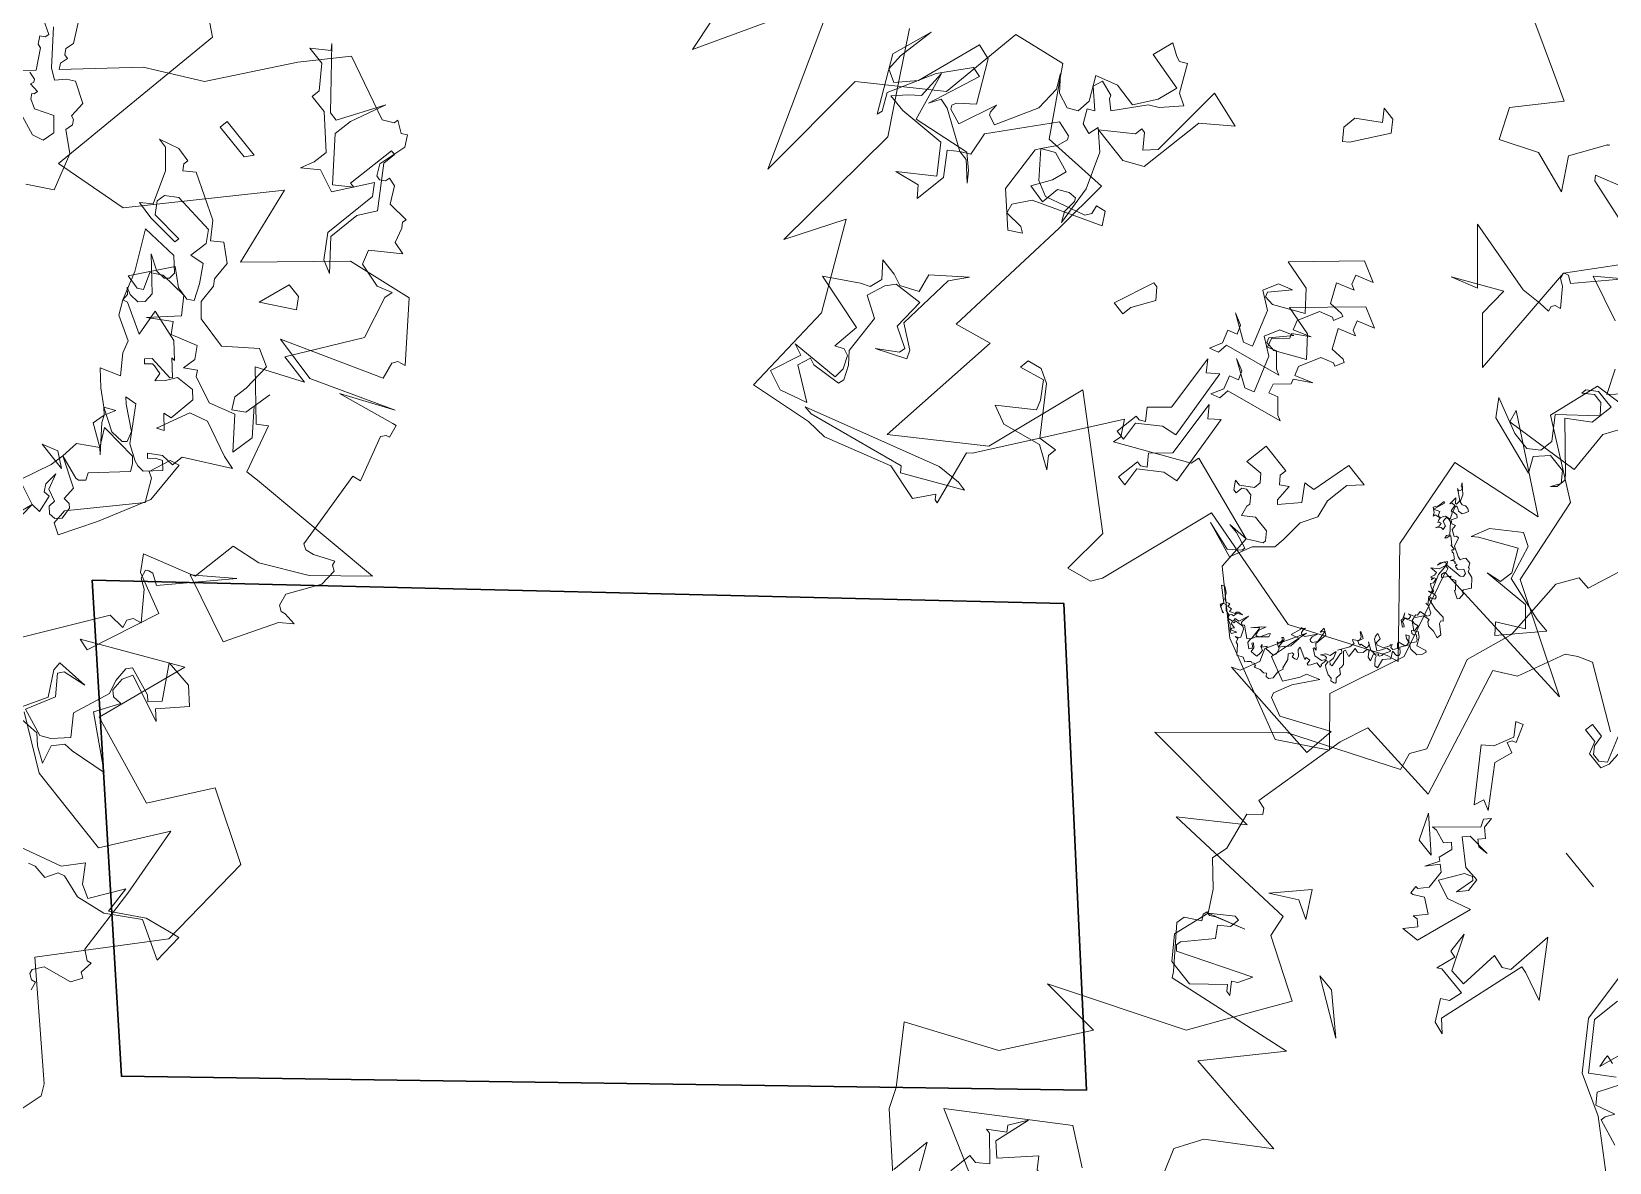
# Model space of a CAD drawing. Header units: metres. Extents: x -71 to 881, y -503 to 661.
# Drawn here: x 299.7 to 306.27, y -215.57 to -210.86 of the extents above; entities that cross this region are included whole.
import ezdxf

# ---------------------------------------------------------------- set-up
doc = ezdxf.new("R2010")
doc.units = ezdxf.units.M
doc.layers.add('ARBRE', color=100, linetype='Continuous', lineweight=13, true_color=0x00ff3f)
doc.layers.add('Parede', color=6, linetype='Continuous', lineweight=30)

# ---------------------------------------------------------------- blocks, each defined once
blk = doc.blocks.new('WMF2', base_point=(0, 0.01))
at = {"color": 251, "lineweight": 0, "true_color": 0x636466}
for points in [[(81.23, -212.64), (86.45, -202.37), (92.4, -197.64), (98.49, -189.57), (98.99, -190.16), (98.92, -191.16), (99.46, -191.2), (99.98, -191.79), (99.88, -192.88), (107.36, -202.17)], [(202.85, -164.87), (210.8, -168.41), (212.43, -167.44), (213.62, -166.42), (215.13, -160.27), (217.5, -158.38), (210.72, -142.97), (221.5, -142.28), (222.26, -138.6), (222.84, -126.51), (221.75, -126.41), (221.24, -125.83), (222.46, -124.38), (220.76, -119.93), (220.93, -117.85), (217.92, -115.52), (216.01, -113.25), (211.75, -115.52), (215.09, -113.71), (215.69, -113.21), (216.23, -113.25), (216.29, -112.71), (215.78, -112.1), (217.44, -110.7), (217.53, -109.6), (213.13, -105.6), (212.64, -105.02), (197.13, -110.25), (202.88, -101.16), (188.84, -101.73), (195.03, -95.86), (196.4, -92.3), (193.55, -87.25)], [(201.48, -82.18), (206.17, -84.52), (217.5, -73.62), (205.76, -70.03)], [(160.89, -29.58), (158.19, -21.39), (152.68, -38.14)], [(143.85, -43.43), (139.57, -38.33), (135.29, -33.25), (133.39, -15.7), (130.63, -23.1), (123.64, -13.73), (121.99, -1.9), (114.39, -4.34), (111.72, -4.67), (103.98, -8.76), (99.27, -8.35), (97.95, -10.89), (97.46, -10.41), (97.02, -10.37), (99.54, -16.88), (99.06, -17.38), (95.41, -24.9), (90.83, -34.32), (89.42, -32.65), (89.51, -31.56), (81.64, -37.29), (81.55, -38.39), (70.38, -36.78), (69.61, -32.48), (62.22, -27.79), (49.27, -24.43), (44.16, -28.75), (49.49, -33.04), (47.38, -42.86), (52.22, -53.02), (31.88, -54.47), (45.91, -59.56), (49.4, -70.11), (59.14, -74.81), (58.34, -81.44), (49.36, -83.76)], [(3.27, -107.44), (3.01, -110.61), (3.9, -111.79), (16.57, -120.44), (8.22, -134.47), (9.81, -146.85), (18.98, -150.2), (22.71, -142.59), (34.39, -144.58), (32.65, -156.43), (43.16, -148.65), (41.63, -148.52), (39.67, -158.01), (44.92, -159.4), (46.44, -161.06), (40.43, -164.26), (40.42, -170.12), (36.91, -171.27), (31.95, -175.08), (27.13, -180.99), (44.83, -177.37), (46.41, -176.96), (49.12, -182.48), (50.2, -181.46), (55.69, -185.68), (50.55, -189.17), (54.41, -189.22), (50.23, -198.2), (52.48, -203.12), (52.39, -204.21), (54.12, -203.26), (57.28, -203.53), (58.15, -205.15), (55.25, -208.11), (56.89, -208.24), (57.74, -209.97), (58.25, -210.45), (58.2, -211), (60.88, -210.67), (62.28, -212.43), (63.37, -212.54), (63.42, -211.98), (64, -211.48), (64.56, -211.53), (65.45, -212.71), (65.14, -216.33), (66.13, -217.51), (66.73, -217.02), (68.24, -217.69), (68.28, -217.15), (69.45, -216.26), (77.76, -218.17), (81.23, -212.64), (81.23, -212.64)], [(100.3, -13.3), (97.37, -13.9), (96.16, -13.9), (102.61, -9.16), (103.21, -9.75), (114.9, -5.14), (116, -5.14), (100.3, -13.3), (100.3, -13.3)], [(122.03, -4.59), (121.2, -8.62), (122.72, -8.94), (116.58, -10.22), (116.74, -11.56), (117.68, -13), (118.53, -13.17), (119.53, -12.5), (119.62, -15.95), (127.05, -16.59), (123.52, -19.64), (122.5, -20.31), (122.25, -21.93), (124.05, -23.52), (121.84, -23.52), (120.32, -23.2), (118.31, -24.55), (119.17, -26.74), (115.88, -30.39), (117.14, -28.09), (116.53, -20.76), (113.49, -19.25), (112.89, -18.34), (116.25, -16.14), (114.07, -18.14), (114, -18.92), (116.7, -19.9), (117.23, -23.8), (120.73, -22.94), (121.42, -21.76), (121.9, -19.39), (119.14, -18.3), (118.02, -13.51), (116.67, -12.35), (115.65, -10.82), (115.72, -10.05), (119.34, -9.11), (120.19, -9.29), (120.53, -7.61), (116.29, -5.59), (119.5, -4.04), (122.03, -4.59), (122.03, -4.59)], [(216.23, -183.49), (218.11, -173.58), (219.76, -173.52), (220.92, -170.8), (219.49, -162.84), (220.49, -156.77), (215.08, -146.26), (215.94, -144.26), (215.12, -142.21), (227.2, -134.24), (237.13, -121.84), (221.43, -123.58), (227.53, -117.47), (210.08, -120.09), (209.21, -117.47), (201.41, -114.58), (204.04, -108.47), (206.64, -102.36), (221.47, -92.77), (213.62, -93.64), (218.84, -83.17), (228.67, -76.4), (223.08, -70.7), (221.59, -68.47), (214.46, -63.39)], [(151.66, -37.02), (141.23, -19.49), (142.97, -34.33), (135.13, -42.17), (135.3, -53.01), (129.01, -55.27), (122.91, -48.29), (114.53, -49.68), (113.77, -42.55), (112.45, -25.61), (108.09, -27.35), (107.21, -10.78), (98.49, -19.49), (96.74, -32.59), (81.64, -23.67), (81.04, -17.76), (78.09, -18.94), (77.45, -20.28), (75.41, -35.48), (59.11, -34.32), (48.77, -41.31), (47.36, -41.88), (58.37, -50.92), (61.87, -62.25), (50.47, -66), (62.16, -71.92), (61.59, -70.48), (52.23, -72.98), (53.36, -78.3), (52.54, -80.39)], [(13.76, -117.64), (14.16, -118.66), (14.68, -118.45), (15.39, -118.76), (15.6, -119.27), (14.94, -120.61), (11.56, -121.96), (10.97, -123.39), (11.67, -123.68), (11.74, -125.32), (12.27, -125.11), (13.58, -125.77), (15.6, -134.05), (18.21, -142.77), (22.11, -134.68), (33.61, -134.71), (40.51, -137.9)], [(48.13, -142.44), (43.19, -153.31), (41.06, -153.59), (41.43, -154.51), (41.13, -155.22), (40.11, -155.63), (43.05, -158.46), (44.35, -159.02), (44.76, -160.04), (44.45, -160.3), (43.92, -160.51), (42.49, -159.91), (37.1, -168.03), (40.97, -163.9), (32.15, -161.95), (29.82, -168.64), (28.52, -170), (30.14, -169.93), (30.65, -169.72), (31.37, -170.03), (31.94, -171.46), (30.17, -175.61), (30.45, -177.74), (31.15, -178.04), (31.35, -178.56), (33.6, -177.07), (34.61, -176.66), (35.32, -176.96), (38.04, -186.65), (37.02, -187.05), (39.7, -192.27), (39.35, -192.88), (38.94, -193.04), (39.56, -194.57), (39.97, -194.4), (46.81, -191.62), (41.05, -195.63), (50.47, -189.97), (56.38, -190.15), (44.99, -196.88), (45.76, -198.84), (45.47, -199.54), (44.55, -199.92), (50.64, -205.39), (58.51, -202.62), (66.66, -192.17), (70.16, -201.76), (80.62, -185.19), (89.7, -182.43), (90.01, -206.45), (97.85, -210.62)], [(95.41, -24.9), (93.1, -25.5), (93.1, -24.4), (91.88, -23.19), (94.81, -24.4), (99.43, -22.59), (101.87, -23.19), (98.33, -26.72), (98.94, -27.82), (100.65, -29.64), (103.57, -28.43), (103.57, -29.64), (101.87, -30.26), (100.05, -29.64), (95.41, -24.9), (95.41, -24.9)], [(57.77, -28.84), (58.63, -30.3), (56.93, -35.37), (57.37, -30.33), (54.22, -29.5), (53.25, -31.47), (53.04, -32.3), (51.55, -33.16), (53.17, -30.11), (53.78, -27.79), (53.47, -27.25), (51.12, -26.63), (45.81, -30.31), (45.66, -26.44), (59.37, -25.77), (58.42, -26.33), (57.77, -28.84), (57.77, -28.84)], [(57.77, -59.77), (57.34, -59.74), (56.99, -59.99), (56.55, -59.99), (56.22, -59.81), (56.35, -59.33), (56.48, -59.08), (57.01, -58.91), (57.45, -59.12), (57.71, -59.07), (57.42, -58.35), (56.8, -58.47), (56.47, -58.28), (56.73, -57.56), (56.31, -57.33), (55.87, -57.53), (55.75, -56.92), (54.93, -56.6), (54.8, -56.85), (54.47, -56.9), (54, -55.88), (52.71, -55.43), (52.29, -55.4), (52.19, -55.8), (52.04, -56.06), (51.25, -56.07), (50.96, -55.61), (50.83, -55.62), (50.67, -55.53), (50.58, -55.28), (49.76, -55.18), (48.77, -54.33), (49.22, -53.47), (49.17, -53.21), (48.84, -53.17), (48.7, -52.42), (48.83, -52.17), (49.57, -52.45), (49.82, -52.58), (49.78, -52.67), (50.67, -53.46), (51.2, -53.08), (51.37, -53.18), (51.41, -53.31), (52.03, -52.33), (52.28, -52.54), (52.29, -52.9), (52.25, -52.99), (52.13, -53.02), (52.29, -53.33), (52.38, -53.6), (52.8, -53.6), (52.54, -52.26), (51.6, -50.66), (51.34, -50.52), (51.27, -50.28), (50.74, -50.44), (50.57, -50.33), (50.48, -50.06), (50.84, -49.82), (50.98, -49.78), (50.89, -49.52), (49.55, -49.37), (48.16, -49.5), (47.78, -49.18), (48, -48.98), (47.85, -48.67), (46.68, -47.94), (46.65, -47.37), (47.56, -47.53), (48.39, -47.43), (48.9, -47.71), (48.98, -47.97), (49.76, -47.72), (50.3, -46.68), (50.19, -46.3), (49.75, -46.27), (49.22, -46.45), (49.02, -45.79), (48.86, -45.72), (48.68, -46.06), (48.07, -45.73), (47.44, -44.86), (46.32, -45.35), (46.14, -45.25), (46.23, -44.64), (46.6, -44.17), (47.56, -44.03), (48.1, -44.22), (48.58, -43.15), (48.01, -42.73), (47.85, -42.43), (48.07, -42.2), (48.76, -42.13), (48.17, -41.4), (48.71, -40.58), (48.32, -39.48), (48.7, -39.37), (49.37, -39.95), (49.47, -40.2), (49.63, -40.29), (49.94, -40.13), (49.49, -39.35), (50.01, -39.4), (50.51, -39.88), (50.54, -40.02), (50.86, -39.85), (50.83, -39.28), (51.31, -38.78), (51.84, -38.83), (51.55, -37.7), (51.59, -37.62), (52.39, -37.81), (52.44, -37.5), (51.18, -36.52), (51.08, -36.13), (51.12, -35.83), (50.51, -35.51), (50.45, -34.8), (50.07, -34.49), (50.03, -34.34), (50.2, -34.23), (50.61, -34.11), (50.82, -34.33), (51.37, -34.3), (52.2, -34.62), (52.47, -34.77), (52.63, -35.28), (52.87, -35.21), (52.86, -34.42), (52.76, -34.37), (52.7, -34.11), (53.34, -34.14), (53.62, -33.41), (53.77, -33.15), (53.9, -33.1), (53.97, -33.15), (54.13, -33.69), (54.66, -33.51), (54.57, -33.25), (56.09, -33.72), (56.03, -33.37), (55.31, -32.87), (55.2, -32.49), (55.39, -32.36), (55.77, -32.24), (55.88, -32.62), (56.15, -32.56), (56.36, -32.12), (55.85, -31.63), (55.46, -30.55), (55.3, -30.46), (55.43, -29.76), (55.24, -28.88), (55.5, -28.39), (55.87, -28.34), (56.16, -28.62), (56.42, -28.33), (56.99, -28.28), (57.65, -27.88), (57.72, -28.12), (58.03, -28.17), (58.25, -27.98), (58.41, -28.05), (58.73, -27.66), (58.86, -27.41), (59.43, -27.6), (60.1, -27.17), (61.07, -28.04), (61.37, -28.09), (61.58, -28.52), (61.97, -28.4), (61.62, -28.65), (61.49, -28.9), (62.03, -29.74), (62.37, -29.92), (63.43, -29.61), (63.34, -29.34), (63.61, -29.26), (63.52, -29), (62.86, -28.99), (63.01, -28.72), (62.94, -28.47), (62.26, -28.88), (62.57, -28.28), (62.89, -28.34), (63.48, -28.85), (64.34, -29.1), (64.6, -29.45), (65.11, -29.53), (65.65, -29.92), (65.93, -29.83), (66.02, -29.66), (65.89, -29.26), (65.11, -29.09), (65.26, -29.04), (66.15, -29.41), (66.02, -29.89), (67.84, -30.97), (67.51, -31.22), (66.81, -30.85), (66.26, -30.24), (65.89, -30.14), (65.56, -30.31), (65.43, -30.34), (65.4, -29.99), (64.88, -30.15), (64.76, -29.76), (64.15, -30.11), (64.22, -30.34), (64, -30.58), (63.48, -30.72), (64.02, -30.36), (64.06, -29.83), (64.32, -29.76), (64.47, -29.5), (64.37, -29.25), (64.12, -29.12), (63.68, -29.31), (63.59, -29.47), (63.68, -29.74), (63.15, -29.91), (62.91, -31.2), (62.89, -30.2), (62.83, -30.07), (62.59, -29.93), (62.37, -30.14), (60.91, -29.37), (60.7, -29.58), (60.56, -29.85), (60.92, -31.25), (60.95, -31.35), (61.49, -30.77), (61.62, -30.52), (60.95, -31.58), (60.73, -31.77), (60.58, -32.05), (60.79, -31.06), (60.63, -30.55), (60.45, -30.45), (60.1, -30.71), (59.75, -31.73), (59.62, -31.98), (59.42, -31.56), (60.41, -30.31), (60.57, -29.63), (60.56, -29.41), (60.48, -29.15), (59.78, -28.78), (59.61, -29.12), (59.81, -29.35), (60.09, -29.48), (59.99, -29.66), (59.52, -29.31), (59.36, -28.78), (58.88, -28.85), (58.48, -28.96), (58.53, -29.53), (58.63, -29.93), (59.11, -30.07), (59.2, -30.34), (58.98, -30.11), (58.66, -30.69), (58.5, -30.4), (57.42, -30.59), (57.23, -30.94), (57.5, -31.63), (57.97, -31.77), (58.34, -31.96), (58.03, -32.11), (58.06, -32.48), (58.09, -32.59), (58.37, -32.72), (58.26, -32.91), (58, -32.77), (57.77, -31.77), (57.68, -31.73), (57.33, -32.4), (57.28, -32.27), (56.9, -32.97), (56.98, -34.3), (57.97, -33.85), (57.74, -35.15), (57.85, -35.31), (57.61, -35.42), (57.47, -35.67), (57.52, -35.37), (57.39, -34.96), (57.14, -34.83), (56.74, -34.96), (56.01, -36.34), (56.16, -35.64), (56.04, -35.25), (55.87, -35.15), (55.61, -35.22), (55.28, -35.83), (55.72, -37.28), (56, -36.77), (56.07, -37.45), (55.3, -37.06), (55.27, -35.48), (54.61, -35.03), (54.96, -35), (55.02, -34.9), (54.16, -34.45), (53.24, -34.74), (53.05, -35.07), (52.92, -35.12), (53.11, -35.44), (53.43, -35.41), (53.84, -35.06), (53.53, -35.66), (53.04, -35.95), (52.98, -36.7), (52.93, -36.78), (52.55, -36.04), (52.54, -35.47), (52.19, -35.28), (51.91, -35.35), (52.44, -37.08), (52.39, -37.16), (52.45, -37.28), (52.71, -37.43), (52.87, -37.29), (53.01, -37.03), (52.38, -38.45), (52.36, -39.1), (52.67, -39.15), (52.85, -39.25), (52.39, -39.66), (52.26, -39.92), (52.49, -40.27), (53.02, -40.55), (52.98, -40.64), (52.41, -40.45), (52.16, -40.32), (52.31, -39.62), (51.9, -39.53), (51.76, -39.57), (51.81, -39.69), (51.02, -39.94), (51.02, -40.16), (51.11, -40.42), (51.46, -40.59), (50.47, -40.19), (49.85, -40.29), (49.72, -40.33), (49.57, -40.61), (49.49, -40.55), (49.46, -40.43), (49.28, -40.54), (49.15, -40.81), (49.22, -41.05), (48.9, -41.88), (48.95, -42.01), (49.46, -41.85), (49.82, -40.94), (49.95, -40.7), (51.24, -41.37), (51.43, -41.67), (51.53, -42.07), (50.86, -41.92), (50.77, -41.24), (50.48, -41.18), (49.74, -41.56), (49.46, -42.27), (49.5, -42.42), (49.41, -42.59), (49.24, -42.27), (48.89, -42.32), (48.63, -42.83), (49.09, -43.19), (49.12, -43.32), (49.21, -43.37), (48.38, -43.7), (48.25, -43.95), (48.36, -44.36), (48.89, -44.41), (49.31, -44.64), (48.96, -44.87), (48.46, -44.41), (48.27, -44.32), (47.88, -45.08), (47.97, -45.33), (48.55, -45.65), (48.68, -45.4), (48.96, -45.31), (49.3, -45.49), (49.06, -45.7), (50.1, -46.26), (50.9, -45.79), (50.93, -45.72), (50.82, -45.31), (50.42, -45.22), (50.17, -45.09), (50.28, -44.9), (51.03, -45.31), (51.03, -45.54), (51.44, -46.19), (51.18, -45.85), (51.02, -45.76), (50.63, -46.1), (50.58, -46.17), (50.67, -46.44), (50.83, -46.52), (51.09, -46.45), (50.35, -46.83), (50.42, -47.09), (50.26, -47.21), (50.42, -47.72), (49.49, -48.01), (49.31, -48.35), (49.49, -48.67), (50.03, -48.84), (50.3, -48.99), (50.77, -48.92), (50.44, -48.95), (51.22, -49.71), (51.11, -49.74), (51.31, -50.19), (51.71, -50.04), (51.65, -50.13), (51.4, -50.23), (51.47, -50.48), (52.03, -50.67), (52.29, -50.82), (52.12, -51.17), (52.29, -51.69), (52.54, -51.59), (52.57, -51.17), (52.63, -51.43), (52.9, -51.36), (52.76, -51.82), (52.87, -52.23), (53.49, -52.1), (53.75, -52.03), (53.04, -52.74), (52.85, -53.52), (52.92, -53.78), (53.01, -53.82), (53.28, -53.74), (53.5, -52.87), (53.5, -53.31), (53.09, -54.09), (52.87, -53.87), (52.85, -53.74), (50.74, -54.16), (50.47, -54.45), (50.6, -54.86), (51.14, -55.04), (51.55, -54.48), (51.91, -54.45), (52.09, -54.54), (52.03, -54.61), (52.09, -54.76), (52.39, -54.6), (52.42, -54.73), (52.51, -54.77), (52.77, -54.69), (52.92, -54.44), (52.77, -54.92), (53.44, -55.27), (53.59, -55.23), (53.84, -55.36), (53.75, -55.52), (53.79, -55.66), (54.35, -55.63), (54.31, -55.72), (54.95, -56.16), (55.21, -56.29), (55.34, -56.28), (55.36, -55.82), (55.49, -55.58), (55.61, -55.96), (55.42, -56.31), (56.6, -57.37), (57.04, -57.37), (57.3, -57.31), (57.27, -56.95), (57.18, -56.7), (56.58, -56.58), (56.42, -56.07), (56.77, -56.03), (57.04, -55.74), (57.17, -55.49), (57.04, -55.96), (57.15, -56.34), (57.42, -56.28), (57.5, -56.1), (57.66, -56.41), (57.75, -56.66), (58.41, -56.45), (58.45, -56.16), (58.7, -56.5), (59.31, -56.82), (58.99, -57.43), (58.98, -58.29), (58.79, -58.19), (59.04, -56.9), (58.99, -56.77), (58.39, -57.11), (58.15, -56.74), (57.97, -56.66), (57.71, -56.74), (57.66, -57.05), (57.53, -57.31), (56.88, -57.52), (57.28, -58.16), (57.46, -58.26), (57.59, -58.22), (57.82, -59.01), (58.22, -58.91), (58.37, -58.64), (58.47, -59.68), (57.96, -59.2), (57.81, -59.24), (57.85, -59.58), (57.93, -59.84), (59.21, -60.53), (58.92, -60.47), (58.77, -60.73), (58.88, -60.98), (59.17, -61.05), (59.42, -61.39), (58.22, -60.54), (57.77, -59.77), (57.77, -59.77)], [(85.82, -32.33), (85.2, -32.33), (84.59, -32.83), (85.82, -34.04), (83.99, -36.36), (85.82, -43.43), (84.59, -42.2), (83.5, -43.43), (81.06, -34.64), (82.88, -34.04), (85.2, -31.73), (84.59, -29.42), (85.82, -29.42), (85.82, -32.33), (85.82, -32.33)], [(127.86, -39.54), (126.03, -38.33), (124.94, -37.24), (127.24, -38.94), (128.46, -38.94), (129.55, -37.85), (127.24, -35.41), (127.24, -31.39), (128.46, -32.48), (131.38, -31.39), (127.86, -34.91), (130.76, -37.85), (136.62, -36.62), (138.93, -36.62), (137.71, -38.33), (136.62, -39.54), (137.23, -43.08), (134.79, -37.24), (127.86, -39.54), (127.86, -39.54)], [(70.82, -34.21), (69.59, -35.56), (69.59, -35.99), (71.7, -36.34), (72.94, -36.34), (70.38, -36.78), (68.72, -38.1), (68.72, -38.45), (69.59, -39.32), (71.7, -39.32), (72.94, -38.1), (73.38, -39.32), (73.38, -39.76), (74.16, -40.55), (75.04, -40.55), (75.48, -40.2), (75.48, -39.32), (75.92, -39.32), (76.72, -40.2), (75.92, -40.2), (74.6, -41.44), (74.6, -42.32), (75.48, -43.11), (77.6, -42.67), (77.6, -45.66), (73.81, -45.66), (73.81, -44.79), (72.94, -44), (72.05, -44.79), (71.7, -42.67), (71.26, -42.32), (69.59, -44.79), (71.26, -46.54), (69.94, -46.89), (69.59, -52), (66.59, -52), (67.83, -50.32), (67.83, -47.34), (67.04, -45.22), (67.83, -43.11), (67.48, -40.2), (67.48, -38.89), (69.16, -36.78), (69.94, -33.86), (74.6, -34.65), (70.82, -34.21), (70.82, -34.21)], [(90.23, -35.66), (89.63, -35.66), (89.02, -36.14), (90.23, -37.37), (88.4, -39.67), (90.23, -46.74), (89.02, -45.52), (87.92, -46.74), (85.48, -37.97), (87.31, -37.37), (89.63, -35.05), (89.02, -32.72), (90.23, -32.72), (90.23, -35.66), (90.23, -35.66)], [(120.42, -66.45), (119.65, -67.04), (117.45, -64.06), (115.93, -63.49), (117.61, -61.04), (118.69, -60.22), (120.94, -56.22), (122.15, -57.02), (122.44, -57.42), (124.35, -57.69), (124.6, -56.41), (122.13, -54.73), (122.91, -54.15), (121.8, -52.67), (120.44, -52.47), (120.32, -53.77), (117.85, -52.09), (115.45, -48.04), (114.13, -43.19), (114.93, -44.29), (115.11, -45.98), (115.4, -46.38), (116.35, -46.16), (117.52, -45.28), (117.5, -42.97), (119.86, -43.05), (118.8, -45.54), (118.53, -47.44), (121.17, -47.9), (122.64, -46.8), (121.69, -48.6), (121.49, -49.97), (121.78, -50.35), (123.77, -50.57), (128.28, -42.59), (127.38, -39.75), (128.46, -38.94), (133.52, -40.99), (134.82, -41.11), (135.39, -39.6), (134.06, -46.44), (135.36, -46.55), (137.61, -42.55), (139.52, -36.52), (138.12, -34.62), (138.22, -33.95), (142.72, -39.97), (141.89, -45.21), (141.95, -40.55), (141.61, -38.48), (139.96, -37.89), (138.27, -40.36), (137.04, -48.82), (135.07, -48.6), (131.68, -44.07), (133.27, -42.27), (133.42, -41.67), (133.14, -41.28), (131.16, -40.93), (130.09, -45.87), (129.9, -44.79), (129.67, -44.48), (128.38, -44.23), (126.63, -49.66), (127.08, -52.73), (128.25, -54.29), (126.47, -52.71), (124.5, -52.36), (123.39, -53.17), (123.49, -54.92), (125.42, -57.49), (122.86, -58.8), (119.88, -58.72), (118.5, -61.58), (118.12, -64.16), (123.08, -64.47), (122.69, -67.2), (121.11, -66.56), (120.42, -66.45), (120.42, -66.45)], [(122.64, -46.8), (119.8, -44.2), (117.78, -43.62), (113.05, -45.94), (112.69, -46.71), (113.05, -47.75), (111.9, -48.16), (110.76, -46.76), (118.41, -42.1), (119.56, -39.88), (119.15, -38.74), (116.82, -39.05), (116.04, -38.68), (117.45, -37.54), (121.56, -40.46), (122.95, -46.17), (122.64, -46.8), (122.64, -46.8)], [(99.65, -46.23), (100.87, -43.31), (100.87, -42.08), (102.57, -42.08), (101.47, -47.33), (100.87, -47.33), (99.65, -46.23), (99.65, -46.23)], [(82.59, -63.67), (82.02, -62.61), (81.29, -62.4), (83.29, -61.31), (81.8, -59.17), (80.03, -59.45), (79.63, -59.31), (79.98, -58.16), (80.39, -58.29), (81.86, -57.49), (82.69, -54.71), (82.12, -53.66), (80.09, -54.82), (81.89, -53.24), (81.61, -52.7), (82.93, -50.96), (82.44, -49.93), (81.38, -50.49), (79.67, -49.09), (78.94, -48.87), (85.72, -46.19), (85.64, -44.92), (86.71, -44.35), (86.21, -45.98), (87.01, -47.47), (85.95, -48.04), (86.55, -49.02), (88.1, -49.47), (84.71, -48.03), (83.64, -48.6), (85.9, -52.66), (88.14, -53.77), (87.55, -55.72), (85.96, -56.58), (87.61, -54.06), (87.34, -53.53), (86.07, -53.59), (82.77, -55.98), (85.1, -58.01), (88.93, -58.28), (83.26, -65.56), (80.58, -64.76), (82.59, -63.67), (82.59, -63.67)], [(87.01, -67), (86.45, -65.93), (85.72, -65.71), (87.73, -64.61), (86.24, -62.48), (84.47, -62.76), (84.07, -62.63), (84.4, -61.49), (84.81, -61.62), (86.3, -60.82), (87.13, -58.03), (86.56, -56.98), (84.52, -58.13), (86.33, -56.54), (86.04, -56.01), (87.37, -54.28), (86.87, -53.24), (85.82, -53.82), (84.11, -52.42), (83.35, -52.19), (90.12, -49.5), (90.07, -48.23), (91.12, -47.66), (90.64, -49.3), (91.42, -50.77), (90.37, -51.37), (90.96, -52.33), (92.52, -52.8), (89.13, -51.34), (88.07, -51.91), (90.31, -55.97), (92.58, -57.08), (91.99, -59.05), (90.39, -59.91), (92.05, -57.37), (91.75, -56.85), (90.49, -56.9), (87.19, -59.31), (89.51, -61.33), (93.35, -61.59), (87.7, -68.89), (85.01, -68.09), (87.01, -67), (87.01, -67)], [(215.5, -64.29), (215.56, -69.52), (211.34, -63.72)], [(40.86, -56.38), (43.16, -58.19), (49.01, -56.98), (47.19, -57.59), (47.19, -59.3), (49.01, -61.74), (53.04, -58.82), (53.65, -58.19), (53.04, -60.53), (50.1, -63.43), (48.41, -62.83), (46.7, -58.82), (40.86, -58.19), (39.03, -58.19), (42.55, -52.98), (43.78, -54.06), (40.86, -56.38), (40.86, -56.38)], [(113.17, -63.62), (113.17, -55.18), (115.36, -53.65), (120.07, -53.65), (116.91, -56.82), (116.91, -57.81), (116.37, -57.81), (114.82, -56.28), (113.72, -57.81), (114.82, -67.35), (110.12, -66.81), (113.17, -63.62), (113.17, -63.62)], [(64.7, -71.27), (60.09, -70.06), (57.77, -70.06), (56.55, -71.27), (56.55, -72.98), (58.86, -75.3), (55.34, -79.44), (56.55, -80.53), (57.77, -80.53), (58.86, -79.44), (58.86, -80.05), (57.77, -81.14), (55.34, -81.14), (55.34, -78.22), (57.77, -75.92), (52.42, -71.77), (51.91, -71.27), (51.91, -70.06), (52.42, -69.46), (51.91, -70.67), (53.02, -71.77), (55.34, -71.77), (56.55, -70.06), (55.34, -68.37), (63.01, -69.46), (64.7, -71.27), (64.7, -71.27)], [(211.1, -72.56), (210.01, -72.56), (208.8, -73.77), (211.73, -76.09), (212.35, -76.09), (210.51, -77.8), (211.1, -78.4), (210.01, -80.71), (210.51, -76.09), (208.8, -74.88), (205.88, -79.01), (204.66, -77.8), (203.56, -77.8), (200.04, -82.55), (199.42, -74.88), (201.73, -77.8), (202.34, -78.4), (210.51, -70.25), (210.01, -68.43), (211.1, -69.64), (211.1, -72.56), (211.1, -72.56)], [(68.73, -71.99), (73.89, -76.06), (74.34, -79.76), (79.68, -75.87), (76.6, -77.49), (82.66, -82.33), (73, -81.67), (70.51, -82.25), (69.1, -82.43), (69.35, -83.04), (69.14, -83.51), (68.47, -83.79), (70.41, -85.67), (71.27, -86.04), (71.55, -86.71), (71.33, -86.9), (71, -87.03), (70.05, -86.62), (66.45, -92.02), (69.04, -89.28), (63.17, -87.99)], [(92.34, -111.31), (103.35, -109.97), (106.1, -114.07), (110.61, -116.64), (106.84, -120.37), (96.77, -114.54), (94.84, -108.74), (97.41, -102.93), (91.6, -101), (87.74, -99.72), (91.28, -94.1), (89.03, -90.71), (84.85, -93.45), (79.38, -92.64), (82.27, -96.02), (80.34, -100.54), (80.31, -100.55), (80.25, -100.64), (80.17, -100.76)], [(67.77, -93.28), (71.55, -86.71), (68.73, -71.99), (68.73, -71.99)], [(97.72, -81.01), (100.04, -76.4), (100.64, -75.79), (101.87, -77), (101.87, -78.71), (99.41, -81.01), (100.64, -82.24), (98.93, -82.24), (97.72, -81.01), (97.72, -81.01)], [(102.97, -192.24), (99.24, -188.97), (97.85, -188.34), (97.03, -189.52), (96.18, -190.24), (93.53, -189.23), (93.18, -187.24), (92.71, -187.16), (92.29, -186.66), (92.32, -185.67), (89.73, -184.22), (87.53, -180.05), (90.18, -177.78)], [(101.97, -183.49), (94.36, -182.12), (93.06, -182.73), (92.94, -184.28), (94.55, -185.59), (96.67, -184.27), (97.88, -184.67), (98.3, -185.17), (98.08, -185.36), (98.04, -185.87), (99.3, -185.77), (99.21, -186.22), (99.44, -186.5), (100.48, -186.59)], [(101.25, -185.92), (100.16, -187.33), (101.95, -189.45), (102.48, -189.49), (103.14, -190.28), (102.64, -190.71), (102.6, -191.22), (104.51, -191.89)], [(55.55, -83.45), (56.85, -81.67), (58.61, -84.37)], [(78.38, -97.12), (74.97, -98.96), (73.76, -100.65), (74.37, -105.9), (74.97, -106.51), (76.08, -106.51), (76.08, -107.72), (74.37, -108.33), (72.54, -99.56), (70.84, -97.73), (69.62, -97.73), (69.14, -100.05), (68.53, -100.65), (67.9, -98.96), (72.05, -96.02), (77.9, -96.64), (78.38, -97.12), (78.38, -97.12)], [(216.62, -108.51), (216.01, -113.25), (213.7, -115.58), (213.1, -115.58), (213.1, -114.35), (214.19, -113.25), (213.1, -112.03), (215.41, -108.51), (215.41, -107.9), (214.8, -107.41), (206.64, -112.66), (207.25, -110.82), (207.86, -110.33), (206.64, -109.11), (207.25, -109.11), (207.86, -109.72), (210.77, -106.2), (214.19, -106.2), (216.62, -108.51), (216.62, -108.51)], [(194.63, -115.87), (201.7, -119.08), (199.51, -119.1), (194.63, -115.87), (194.63, -115.87)], [(30.59, -126.09), (23.17, -129.77), (21.67, -132.34), (19.86, -130.44), (18.12, -129.86), (16.15, -134.19), (15.36, -130.85), (11.87, -133.9), (8.32, -135.28), (7.59, -135.54), (7.07, -131.77), (12.02, -133.45), (15.55, -130.27), (19.06, -129.03), (22.02, -129.38), (22.79, -129), (23.33, -127.38), (25.15, -127.33), (25.92, -126.95)], [(208.1, -122), (210.46, -122.83), (213.34, -120.5), (210.43, -124.86), (208.1, -122), (208.1, -122)], [(190.5, -128.76), (189.64, -129.45), (189.46, -131.17), (193.19, -131.13), (193.65, -130.73), (193.32, -133.22), (194.17, -133.3), (194.78, -135.8), (192.24, -131.89), (190.15, -132.02), (190.49, -137.07), (188.78, -136.9), (187.93, -137.58), (188.18, -143.5), (182.86, -137.92), (186.5, -138.74), (187.36, -138.82), (188.57, -127.35), (187.03, -126.24), (188.66, -126.48), (190.5, -128.76), (190.5, -128.76)], [(167.53, -134.78), (172.77, -136.49), (177.52, -141.23), (181.55, -156.93)], [(176.91, -145.25), (176.91, -141.71), (172.29, -137.1), (169.85, -139.41)], [(168.76, -139.41), (169.85, -136.49), (168.76, -135.38), (166.44, -136.49), (166.93, -135.38), (166.93, -134.78), (163.52, -134.17)], [(160.6, -130.65), (167.53, -134.78), (167.53, -134.78)], [(198.96, -132.02), (199.76, -132.54), (200.36, -132.4), (199.38, -133.95), (201.26, -134.85), (202.39, -133.98), (202.72, -133.9), (202.93, -134.84), (202.59, -134.91), (201.88, -136.06), (202.37, -138.31), (203.19, -138.84), (204.17, -137.22), (203.51, -139.04), (203.93, -139.29), (203.69, -141.03), (204.43, -141.55), (204.96, -140.74), (206.69, -141.04), (207.29, -140.91), (203.63, -145.45), (204.17, -146.3), (203.66, -147.12), (203.34, -145.79), (202.2, -145.06), (202.72, -144.26), (201.92, -143.8), (200.66, -144.08), (203.6, -143.77), (204.12, -142.96), (200.96, -141), (198.96, -141.1), (198.59, -139.51), (199.36, -138.28), (199.2, -140.69), (199.61, -140.96), (200.47, -140.41), (201.83, -137.47), (199.42, -136.95), (196.65, -138.27), (197.74, -130.97), (199.93, -130.47), (198.96, -132.02), (198.96, -132.02)], [(28.56, -153.92), (30.94, -150.53), (29.67, -149.64), (35.82, -150.93), (36.23, -149.61), (35.92, -147.95), (35.22, -147.45), (34.02, -147.66), (35.31, -144.47), (28.78, -140.9), (33.22, -139.51), (34.42, -139.31), (35.29, -137.92), (34.3, -135.76), (36.32, -136.63), (37.59, -137.52), (39.98, -137.11)], [(42.46, -134.33), (40.08, -141.29), (42.26, -143.89), (42.45, -144.97), (38.49, -145.64), (41.28, -144.68), (41.66, -143.99), (39.59, -141.99), (40.67, -138.22), (37.1, -137.61), (35.99, -138.41), (34.61, -140.39), (36.71, -142.49), (35.82, -147.35), (36.59, -148.94), (36.91, -150.74), (36.53, -151.43), (32.84, -150.83), (32.14, -150.33), (31.15, -151.75), (34.23, -155.28), (30.66, -155.41), (28.56, -153.92), (28.56, -153.92)], [(172.09, -138.69), (172.45, -139.76), (172.53, -140.18), (171.42, -140.08)], [(171.62, -141.79), (172.09, -138.69), (172.09, -138.69)], [(208.87, -141.57), (204.74, -138.66), (207.06, -138.66), (208.87, -141.57), (208.87, -141.57)], [(208.96, -155.15), (209.4, -154.92), (209.63, -154.33), (208.3, -153.97), (208.67, -151.63), (204.64, -147.41), (205.96, -147.79), (206.24, -146.5), (211.37, -151.69), (210.33, -152.81), (209.63, -155.34), (210.96, -156.71), (210.11, -157.18), (208.96, -155.15), (208.96, -155.15)], [(59.29, -152.55), (59.49, -154.26), (58.26, -154.43), (58.99, -156.48), (59.78, -156.36), (60.39, -157.12), (60.6, -158.84), (59.69, -157), (58.12, -156.61), (58.04, -155.76), (57.3, -155.21), (56.47, -155.37), (55.94, -156.07), (56.34, -157.53), (56.79, -157.86), (57.66, -157.75), (57.9, -159.41), (61.78, -160.83), (58.66, -160.38), (58.28, -160.48), (57.75, -161.18), (58.26, -161.95), (55.2, -166.06), (55.75, -166.8), (56.5, -167.36), (60.96, -166.95), (61.31, -166.89), (59.77, -164.96), (59.07, -164.44), (62, -167.02), (62.51, -167.79), (63.26, -168.35), (60.34, -167.25), (58.66, -167.5), (58.28, -168), (58.89, -169.15), (61.9, -170.7), (62.6, -171.21), (61.18, -171.65), (57.84, -168.06), (55.81, -167.24), (55.17, -167.15), (54.29, -167.27), (52.87, -169.18), (53.82, -169.88), (54.6, -169.37), (55.15, -168.63), (55.66, -169.01), (54.32, -170.26), (52.66, -170.5), (52.66, -171.97), (47.81, -175.9), (49.56, -176.04), (54.15, -177.07), (56.26, -176.06), (57.34, -171.75), (56.54, -172.31), (58.19, -173.55), (57.21, -173.91), (57.26, -177.31), (58.26, -178.06), (60.53, -177.56), (61.17, -176.18), (61.91, -175.17), (62.25, -176.19), (63.37, -176.26), (63.72, -176.21), (64.28, -175.46), (64.78, -175.83), (64.22, -176.58), (61.08, -176.8), (60.89, -177.07), (62.8, -178.48), (62.37, -178.54), (64.31, -180), (68.46, -180.44), (67.52, -177.18), (71.39, -178.5), (71.97, -178.23), (72.13, -179.07), (72.84, -179.59), (71.95, -179.32), (70.65, -179.51), (70.12, -180.21), (70.34, -181.46), (74.19, -184.37), (72.12, -183.59), (70.89, -183.77), (70.51, -184.27), (70.59, -185.1), (72.3, -186.38), (76.95, -185.71), (73.74, -181.48), (71.97, -178.23), (70.82, -176.69), (67.68, -175.65), (66.98, -174.25), (64.97, -172.31), (67.26, -170.98), (65.32, -169.52), (63.26, -168.35), (62.04, -169.25), (62.51, -167.79), (62.6, -166.17), (59.77, -164.96), (61.9, -163.05), (61.78, -160.83), (61.83, -159.09), (62.73, -154.97), (59.49, -154.26), (59.93, -151.15)], [(189.52, -151.57), (194.75, -151.57), (189.52, -151.57), (189.52, -151.57)], [(56.45, -156.83), (51.18, -165.09), (52.99, -167.49), (53.79, -167.78), (53.24, -170.6), (52.14, -171.11), (51.01, -165.85), (52.98, -159.15), (54.67, -154.45), (56.12, -154.97), (56.45, -156.83), (56.45, -156.83)], [(62.6, -160.74), (60.66, -159.76), (64.44, -159.76), (62.6, -160.74), (62.6, -160.74)], [(203.13, -162.67), (204.93, -162.67), (204.93, -163.71), (203.13, -163.71), (202.75, -162.29), (202.01, -161.54), (200.96, -161.54), (200.21, -162.29), (202.01, -165.5)], [(200.59, -166.25), (199.92, -162.29), (200.21, -161.25), (202.37, -161.25), (203.13, -162.67), (203.13, -162.67)], [(52.76, -180.21), (55.75, -178.63), (59.24, -179.37), (59.71, -180), (60.98, -178.83), (60.92, -180.53), (62.07, -181.8), (65.07, -180.21), (66.12, -181.35), (68.53, -179.14), (66.06, -182.57), (67.81, -184.35), (71.26, -183.89), (72.51, -182.83), (71.38, -180.95), (72, -180.48), (73.83, -180.56), (71.19, -185.7), (68.92, -184.4), (67.21, -184.32), (66.57, -184.91), (67.73, -186.66), (69.36, -188.54), (71.08, -188), (71, -190.33), (72.16, -191.6), (77.42, -191.2), (78.69, -190.03), (78.74, -188.92), (77.57, -187.67), (73.52, -188.11), (73.54, -187.51), (77.6, -187.05), (79.9, -187.14), (78.75, -188.32), (80.93, -191.95), (83.16, -193.74), (84.39, -193.79), (82.02, -194.91), (80.2, -194.84), (80.22, -194.22), (79.64, -193.6), (78.5, -194.76), (72.73, -192.72), (70.97, -190.94), (69.83, -192.11), (67.56, -190.81), (67.04, -188.46), (66.45, -187.83), (65.94, -185.49), (64.29, -184.21), (60.16, -184.05), (57.09, -187.45), (54.82, -186.75), (54.35, -183.2), (54.41, -181.49), (53.37, -180.24), (52.1, -181.39), (51.95, -184.94), (52.04, -182.63), (49.22, -180.06), (49.34, -177.15), (52.76, -180.21), (52.76, -180.21)], [(59.05, -195.06), (57.96, -193.84), (61.5, -190.92), (60.89, -195.06), (59.05, -195.06), (59.05, -195.06)], [(62.92, -202.64), (62.92, -209.57), (64.13, -210.8), (66.44, -206.05), (69.38, -206.67), (71.07, -204.94), (70.59, -206.67), (70.59, -208.49), (74.6, -211.4), (76.92, -211.4), (76.92, -212.49), (79.35, -214.81), (81.66, -214.81), (79.84, -216.64), (80.44, -217.25), (73.99, -211.89), (72.89, -211.89), (70.59, -217.73), (71.68, -213.12), (71.68, -210.8), (67.05, -206.67), (65.23, -208.49), (65.83, -208.49), (65.83, -214.81), (65.23, -214.81), (65.23, -213.12), (61.21, -208.97), (62.31, -206.67), (62.31, -202.64), (58.89, -199.71), (60.6, -200.21), (62.92, -202.64), (62.92, -202.64)], [(80.95, -201.5), (75.73, -201.5), (76.34, -200.42), (80.95, -200.42), (80.95, -201.5), (80.95, -201.5)]]:
    blk.add_lwpolyline(points, dxfattribs=at)

msp = doc.modelspace()

# ---------------------------------------------------------------- linework, layer by layer
at = {"layer": 'Parede'}
msp.add_lwpolyline([(299.9481, -213.1446), (300.0694, -215.2116), (304.0895, -215.2696), (303.9951, -213.2415), (299.9481, -213.1446)], dxfattribs=at)

# ---------------------------------------------------------------- block references
at = {"layer": 'ARBRE', "color": 251, "lineweight": 5, "true_color": 0x636466, "xscale": 0.03451886634015593, "yscale": 0.03451886634015593, "zscale": 0.03451886634015593, "rotation": 128.5771086415459}
for p in [(305.2762, -215.6637), (296.8145, -217.7556), (306.1898, -222.7999)]:
    msp.add_blockref('WMF2', p, dxfattribs=at)

doc.saveas('drawing.dxf')
